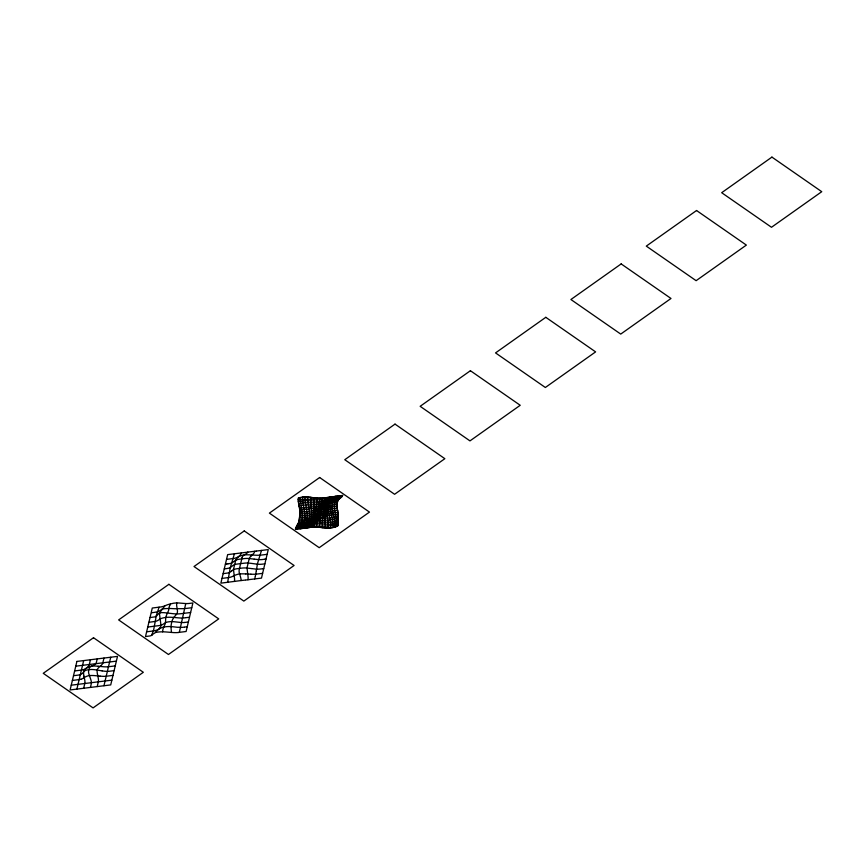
<?xml version="1.0" encoding="UTF-8"?>
<svg xmlns="http://www.w3.org/2000/svg" width="865" height="865" viewBox="0 0 865 865"><rect width="100%" height="100%" fill="white"/><g stroke="black" fill="none" stroke-linecap="round" stroke-linejoin="round"><path stroke-width="1.3" d="M299.625 516.394L299.766 510.036A31.702 22.22 -1.5 0 0 299.625 508.079A38.666 27.096 -1.5 0 0 299.377 506.749L298.566 503.214A41.834 29.324 -1.5 0 1 298.295 501.624A24.155 16.932 -1.5 0 1 298.198 499.721A18.057 12.661 -1.5 0 1 298.436 498.035L302.869 497.18A21.895 15.343 -1.5 0 1 304.956 497.018L307.691 497.072A39.995 28.037 -1.5 0 1 310.405 497.332L311.605 497.483M320.493 527.412L323.596 527.736A43.293 30.34 -1.5 0 0 325.51 527.888L328.257 527.953A23.085 16.176 -1.5 0 0 330.679 527.791L332.928 527.499A15.375 10.769 -1.5 0 0 334.236 527.25L334.96 527.066A8.834 6.196 -1.5 0 0 336.636 526.385L338.074 525.542L338.323 523.866A35.032 24.555 -1.5 0 0 338.356 522.049L338.118 514.253A36.179 25.355 -1.5 0 0 338.01 512.567A37.022 25.95 -1.5 0 0 337.772 511.247L337.036 507.755A42.18 29.561 -1.5 0 1 336.788 506.198A24.901 17.462 -1.5 0 1 336.723 504.306A18.252 12.791 -1.5 0 1 336.961 502.619A13.462 9.439 -1.5 0 1 337.48 501.138A9.764 6.844 -1.5 0 1 338.302 499.862L339.394 498.77A26.512 18.587 -1.5 0 1 339.858 498.391L341.21 497.278A8.931 6.26 -1.5 0 0 341.762 496.726L342.637 495.483L335.004 496.413M338.129 515.421L338.323 523.866A23.982 16.803 -1.5 0 1 338.074 525.542A9.245 6.477 -1.5 0 1 336.636 526.385L332.928 527.499A29.28 20.522 -1.5 0 1 330.679 527.791L328.257 527.953A23.063 16.165 -1.5 0 1 325.51 527.888L318.569 527.218A40.147 28.145 -1.5 0 0 316.309 527.044M297.83 524.147A34.178 23.95 -1.5 0 0 298.101 523.639L298.739 522.233A23.106 16.197 -1.5 0 0 299.204 520.708A28.134 19.722 -1.5 0 0 299.485 519.065A38.666 27.107 -1.5 0 0 299.582 517.973L299.766 510.718A41.79 29.291 -1.5 0 0 299.766 510.036L298.868 504.565M299.625 516.621L298.739 522.233A24.815 17.386 -1.5 0 1 298.101 523.639L296.619 526.298A25.831 18.1 -1.5 0 0 295.949 527.693L295.452 529.185L298.047 528.904M160.209 627.612A8.434 5.914 -1.5 0 0 160.966 625.146L159.484 613.955L160.274 611.966A8.055 5.644 -1.5 0 0 160.631 611.523L160.739 611.36A26.534 18.598 -1.5 0 0 161.052 610.895L164.977 605.77L166.231 605.251A17.322 12.142 -1.5 0 1 168.675 604.397L173.573 603.208A31.562 22.122 -1.5 0 1 174.438 603.11L175.93 602.981A14.132 9.904 -1.5 0 1 176.86 602.937L177.552 602.937A31.767 22.263 -1.5 0 1 180.461 603.132L185.748 603.565A18.143 12.716 -1.5 0 0 189.781 603.381L192.884 602.981L186.105 631.504L178.774 632.412M256.3 570.813L257.5 563.569L261.5 550.421M256.278 571.03L255.326 576.371M323.932 497.959L323.369 498.024A31.053 21.766 -1.5 0 1 322.504 498.121L320.05 498.262A22.89 16.046 -1.5 0 1 317.206 498.132A44.829 31.421 -1.5 0 1 315.228 497.937L307.691 497.072C307.518 506.685 315.098 525.423 301.528 528.547M298.803 504.284L298.436 498.035A10.358 7.266 -1.5 0 1 300.36 497.526L304.956 497.018A19.83 13.905 -1.5 0 1 307.691 497.083M310.795 497.375C309.843 507.387 316.114 521.584 305.756 528.028M180.277 627.222L177.693 627.298A52.624 36.892 -1.5 0 1 176.525 627.179L173.378 626.811A38.092 26.696 -1.5 0 0 171.065 626.606A19.819 13.894 -1.5 0 0 163.755 627.06A27.02 18.933 -1.5 0 0 162.577 631.839A24.577 17.224 -1.5 0 0 155.57 632.445A14.694 10.304 -1.5 0 1 157.581 630.174L158.198 629.677A23.723 16.63 -1.5 0 0 158.782 629.147A15.689 10.996 -1.5 0 0 159.949 627.893L160.166 627.59M338.129 515.194L336.723 504.306L338.302 499.862A11.915 8.347 -1.5 0 1 339.404 498.781L341.762 496.726A11.602 8.131 -1.5 0 0 342.627 495.483L328.43 497.397M325.51 527.888L324.872 518.221L325.413 505.679L329.273 497.289L332.301 496.856M336.647 526.396C338.539 516.102 328.376 502.414 340.302 495.71M304.956 497.018C304.61 507.387 312.103 520.092 302.382 528.461L299.787 528.731M322.461 527.628C322.169 517.432 323.11 507.106 327.024 497.57L329.273 497.289M334.96 527.066C336.582 516.719 325.694 502.749 338.02 495.98M328.257 527.953C328.841 517.594 322.58 505.355 331.49 496.975M300.36 497.526C300.09 506.987 307.486 524.558 295.452 529.185A25.885 18.143 -1.5 0 1 295.949 527.693L297.744 524.32M310.416 527.336L313.606 527.012A21.128 14.813 -1.5 0 1 316.309 527.044L319.315 527.293C320.126 517.519 321.456 505.917 325.608 497.743M332.928 527.499C334.636 517.086 323.64 503.354 335.815 496.294M302.577 497.213C302.296 507.593 309.454 520.114 300.079 528.699L297.755 528.937M330.679 527.791C332.019 517.411 322.515 503.83 333.922 496.586M169.681 605.576A27.734 19.441 -1.5 0 0 168.945 608.063L168.837 608.679A22.652 15.873 -1.5 0 0 168.632 610.398L166.513 615.134A22.349 15.667 -1.5 0 0 165.864 617.459A40.244 28.21 -1.5 0 0 165.658 619.156L165.539 621.611A29.14 20.425 -1.5 0 1 165.496 622.27L165.442 622.703A17.624 12.348 -1.5 0 1 164.631 625.146L163.766 627.071M328.149 497.429L322.504 498.121A18.9 13.245 -1.5 0 1 320.05 498.272L317.206 498.143L315.12 518.838L311.249 527.228L302.382 528.461M227.646 582.307L230.285 567.527L234.426 553.784M103.951 685.74L110.731 657.227M320.05 498.262L316.72 518.103L313.606 527.012A19.754 13.84 -1.5 0 0 311.249 527.228M185.748 603.565L179.336 632.347M159.052 607.187L156.781 614.15A30.762 21.56 -1.5 0 0 156.165 616.269A34.892 24.458 -1.5 0 0 155.938 617.718L153.635 629.969A25.053 17.559 -1.5 0 1 153.365 630.931A21.03 14.737 -1.5 0 1 152.997 631.839L152.456 633.061A29.475 20.663 -1.5 0 0 151.689 635.31A4.801 3.363 -1.5 0 1 149.959 635.948L145.504 636.554L152.283 608.03L160.998 606.927A15.267 10.694 -1.5 0 0 164.977 605.77M322.504 498.121L316.309 527.044L313.606 527.012M90.425 687.426L91.084 684.658A36.579 25.636 -1.5 0 0 91.214 684.053L91.29 683.631A13.981 9.796 -1.5 0 0 91.376 682.55L91.322 681.793A32.135 22.522 -1.5 0 0 90.511 678.722L88.879 673.932A19.668 13.786 -1.5 0 1 88.544 671.846A18.598 13.04 -1.5 0 1 88.835 669.705L89.3 668.191A5.168 3.622 -1.5 0 1 91.117 666.418L91.679 666.147A23.593 16.532 -1.5 0 1 92.512 665.801L94.296 665.001A5.017 3.514 -1.5 0 0 95.907 663.541L96.339 662.471A30.34 21.268 -1.5 0 0 96.545 661.682L97.204 658.914M76.888 689.113L83.667 660.59M83.656 688.27L84.608 684.312A27.323 19.149 -1.5 0 0 84.77 683.501L111.855 680.149M90.436 659.746L89.495 663.715A25.247 17.689 -1.5 0 1 89.29 664.493L75.774 666.18M103.962 658.07L103.032 662.028A25.247 17.689 -1.5 0 1 102.827 662.806L89.29 664.493M97.194 686.583L98.134 682.626A27.323 19.149 -1.5 0 0 98.307 681.825M254.721 578.945L255.283 576.566M184.699 622.465A14.856 10.412 -1.5 0 1 181.142 622.519L175.595 621.892A35.162 24.653 -1.5 0 0 173.303 621.665L171.843 621.611L171.259 624.433A40.266 28.221 -1.5 0 0 171.065 626.606A43.737 30.653 -1.5 0 0 171.108 628.704L171.486 632.434L172.222 632.488A25.15 17.635 -1.5 0 0 178.785 632.488M242.113 557.503L239.4 568.781A18.414 12.899 -1.5 0 0 239.205 572.403L240.492 576.901A27.853 19.517 -1.5 0 1 241.108 580.545L245.357 580.058M169.691 605.576L170.07 604.678A32.654 22.89 -1.5 0 1 170.394 603.986M237.67 557.536L239.237 556.098M251.207 555.849L252.775 554.422M87.106 667.596L86.154 668.31A12.078 8.466 -1.5 0 1 83.235 669.78M233.907 561.504L233.366 561.936A8.812 6.174 -1.5 0 1 231.712 562.985M231.723 570.943L232.188 570.576A9.688 6.79 -1.5 0 1 233.453 569.721A9.18 6.433 -1.5 0 1 236.837 568.759L239.778 568.348M231.571 571.073L231.106 571.441A8.812 6.174 -1.5 0 1 229.452 572.489A9.093 6.379 -1.5 0 1 226.522 573.192L224.695 573.452M234.058 561.374L234.447 561.071A9.688 6.79 -1.5 0 1 235.713 560.217A9.18 6.433 -1.5 0 1 239.097 559.244L244.763 558.53A18.608 13.051 -1.5 0 1 248.72 558.498L254.051 559.104M338.323 523.866C324.916 528.537 309.962 524.104 295.96 527.693M338.366 522.049L330.992 524.32L316.86 523.736L306.437 525.736L296.619 526.298M338.247 520.125L330.679 522.255L317.055 522.028L307.464 524.601L297.365 524.979M338.129 518.189L330.181 520.06L317.509 520.503L308.351 523.368L298.101 523.639M298.295 501.624L304.783 500.586L321.758 501.3L335.75 498.089L340.626 497.775M298.674 503.733L305.183 502.716L321.38 502.879L325.618 502.132L332.376 499.44L339.394 498.77M298.209 499.721C312.676 498.575 327.37 500.5 341.762 496.726M83.181 669.705L82.943 669.77A12.456 8.726 -1.5 0 1 81.397 670.083L74.639 670.937M80.921 679.209L80.683 679.274A12.456 8.726 -1.5 0 1 79.137 679.587L72.379 680.441M299.193 505.939L303.323 505.117L321.002 504.468L325.013 503.56L331.263 500.511L338.302 499.862M155.581 632.466L152.813 634.24A4.098 2.865 -1.5 0 1 151.689 635.31M338.118 516.34L329.727 517.897L319.953 518.503L309 521.973L298.739 522.233M299.625 508.09L320.623 506.047L324.462 505.019L330.462 501.797L337.48 501.138M333.111 496.726L334.733 496.456M233.269 558.52L226.533 559.385M228.749 577.539L222.013 578.393M299.766 510.036L320.245 507.636L324.007 506.555L329.965 503.3L336.961 502.619M308.773 527.585L307.951 527.715M310.135 527.38L309.043 527.542L312.968 521.044L313.725 517.875L314.049 497.797L317.206 498.143M307.68 527.747L306.859 527.866M305.475 528.072L304.642 528.18M84.77 683.501L71.254 685.199M241.065 580.545L220.878 583.151L227.657 554.627L256.137 551.091M265.998 559.093L264.744 559.255M263.749 568.597L262.625 568.738M184.699 627.071L187.229 626.747M324.213 497.926L324.764 497.851M188.365 622L185.542 622.346A30.599 21.441 -1.5 0 1 184.699 622.454M184.137 627.136L183.856 627.179A21.463 15.04 -1.5 0 1 180.244 627.46M226.814 563.958L227.938 563.818M226.673 563.98L225.397 564.131M228.079 563.807L228.782 563.71A9.093 6.379 -1.5 0 0 231.723 563.007M239.919 568.327L242.503 568.035A18.608 13.051 -1.5 0 1 246.46 568.002L251.791 568.608M224.413 573.484L223.138 573.646M151.71 612.712L153.689 612.474M256.418 551.059L268.258 549.589L261.49 578.101L245.941 580.004M267.134 554.335L261.781 555.006A29.497 20.674 -1.5 0 1 260.343 555.157A26.739 18.749 -1.5 0 1 255.413 555.189L250.331 554.898A27.572 19.322 -1.5 0 0 244.157 554.941A14.478 10.142 -1.5 0 0 238.794 556.595L237.821 557.06A14.824 10.391 -1.5 0 1 233.312 558.617M262.614 573.354L257.262 574.014A29.497 20.674 -1.5 0 1 255.824 574.176A26.739 18.749 -1.5 0 1 250.893 574.198M191.749 607.738L186.397 608.409A28.999 20.328 -1.5 0 1 184.948 608.56A28.88 20.241 -1.5 0 1 181.791 608.668L175.206 608.722A17.213 12.067 -1.5 0 1 174.189 608.701L172.027 608.582A39.952 28.004 -1.5 0 0 168.87 608.473M190.624 612.496L181.034 613.685A23.139 16.219 -1.5 0 1 176.698 613.923A37.833 26.523 -1.5 0 1 172.654 613.642L165.907 612.852A41.055 28.772 -1.5 0 0 163.95 612.658L161.539 612.615A4.963 3.482 -1.5 0 0 159.538 613.069A3.817 2.671 -1.5 0 0 158.598 613.62L156.673 615.88A3.817 2.671 -1.5 0 1 156.176 616.269M148.888 622.292L155.57 621.384A9.364 6.563 -1.5 0 0 158.576 620.01L159.268 619.578A16.132 11.31 -1.5 0 1 160.166 619.037M185.834 617.697L189.489 617.242M147.764 627.038L158.728 625.654A12.899 9.039 -1.5 0 0 160.998 625.157M146.628 631.796L152.262 631.093A28.621 20.068 -1.5 0 0 153.354 630.931M116.375 661.141L102.827 662.806M115.24 665.888L109.606 666.601A27.323 19.149 -1.5 0 1 108.46 666.72M73.514 675.695L77.461 675.208A34.049 23.863 -1.5 0 0 78.304 675.089L80.099 674.722A5.136 3.601 -1.5 0 0 82.294 673.457L82.694 673.057A23.917 16.759 -1.5 0 0 83.051 672.624L84.305 671.218A5.201 3.644 -1.5 0 1 86.922 670.007L87.971 669.813A31.281 21.928 -1.5 0 1 88.825 669.705L90.274 669.553A12.305 8.618 -1.5 0 1 91.528 669.488A25.885 18.143 -1.5 0 1 96.891 670.029L102.113 670.883M114.115 670.645L110.169 671.143A21.69 15.202 -1.5 0 1 107.174 671.391L105.346 671.283A32.621 22.868 -1.5 0 1 102.113 670.872M112.98 675.403L107.347 676.106A27.323 19.149 -1.5 0 1 106.2 676.225M325.889 497.71L327.024 497.57M185.261 617.772L184.699 617.837A22.49 15.765 -1.5 0 1 182.645 618.032A26.426 18.522 -1.5 0 1 178.06 617.826L173.822 617.448A21.387 14.986 -1.5 0 0 171.886 621.611M264.593 559.266L262.463 559.525A16.586 11.623 -1.5 0 1 258.765 559.601A24.566 17.224 -1.5 0 1 257.608 559.514L254.256 559.125M262.344 568.77L260.203 569.029A16.586 11.623 -1.5 0 1 256.505 569.105A24.566 17.224 -1.5 0 1 255.348 569.019L251.996 568.629M154.262 612.398L157.69 611.782A5.406 3.795 -1.5 0 0 158.738 611.339L159.095 611.133A16.511 11.569 -1.5 0 0 159.776 610.69L160.955 609.912A7.385 5.179 -1.5 0 1 162.123 609.328M150.023 617.534L154.478 616.94A4.412 3.092 -1.5 0 0 156.176 616.269M301.236 528.58L300.079 528.699M338.118 514.502C324.721 514.664 312.6 521.606 299.204 520.708M299.723 511.842C312.957 512.804 324.353 505.982 336.723 504.306M337.999 512.567C324.656 512.437 312.838 520.503 299.485 519.065M337.61 510.458C324.559 510.653 312.86 518.968 299.614 517.302M299.625 513.626C312.827 515.01 324.299 507.387 336.799 506.198M337.134 508.285C324.397 508.934 312.816 517.129 299.625 515.475M250.893 574.219L245.811 573.906M171.486 632.434L166.188 631.98A38.622 27.064 -1.5 0 0 162.652 631.828M98.113 666.223L102.34 666.634A26.069 18.273 -1.5 0 0 108.471 666.807M100.081 676.138L95.853 675.727A25.431 17.83 -1.5 0 0 89.409 675.554M319.315 527.293L320.104 527.369M312.016 497.537L313.638 497.743M97.486 674.57L98.123 677.533A26.069 18.273 -1.5 0 1 98.426 681.825M83.948 676.257L84.586 679.22A26.069 18.273 -1.5 0 1 84.889 683.512M251.185 555.838A14.413 10.099 -1.5 0 0 249.25 558.541L247.012 567.829L248.104 577.215A19.084 13.375 -1.5 0 1 247.952 579.777M237.648 557.525A14.413 10.099 -1.5 0 0 235.723 560.228L233.485 569.397L234.566 578.901A19.084 13.375 -1.5 0 1 234.415 581.464M241.238 552.951A11.169 7.828 -1.5 0 1 239.302 556.13M254.775 551.264A11.169 7.828 -1.5 0 1 252.84 554.454M264.874 563.839A28.815 20.198 -1.5 0 1 263.479 564.023L262.322 564.153A17.592 12.337 -1.5 0 1 259.511 564.315L258.797 564.272A23.874 16.738 -1.5 0 1 257.359 564.164A41.909 29.367 -1.5 0 1 255.326 563.926L251.239 563.375A32.037 22.458 -1.5 0 0 247.768 563.029A15.797 11.072 -1.5 0 0 244.579 563.137L237.518 564.012A24.598 17.246 -1.5 0 0 236.686 564.121L236.415 564.164A8.488 5.947 -1.5 0 0 234.437 564.64L234.231 564.726A5.612 3.925 -1.5 0 0 233.085 565.342L231.712 566.445A13.483 9.45 -1.5 0 1 230.317 567.548A5.709 4.001 -1.5 0 1 228.392 568.283L225.97 568.683A31.951 22.393 -1.5 0 1 224.273 568.889M247.833 552.021A9.71 6.812 -1.5 0 1 247.293 552.822L247.055 553.103A5.233 3.676 -1.5 0 1 246.449 553.622L244.881 554.573A18.37 12.878 -1.5 0 0 244.168 555.006L243.844 555.222A6.671 4.682 -1.5 0 0 242.135 557.514M239.637 573.96A27.572 19.322 -1.5 0 1 245.811 573.949M239.627 573.938A14.478 10.142 -1.5 0 0 234.274 575.603L233.301 576.068A14.824 10.391 -1.5 0 1 228.792 577.625M176.763 602.937A22.598 15.84 -1.5 0 0 176.903 607.1L177.238 609.187A29.064 20.371 -1.5 0 1 177.466 611.414L177.379 612.29A6.834 4.79 -1.5 0 1 177.076 613.242L176.709 613.901A19.992 14.013 -1.5 0 1 175.433 615.566L174.557 616.561A24.912 17.462 -1.5 0 0 173.822 617.448M153.375 630.985A14.846 10.402 -1.5 0 0 158.814 629.179L160.09 628.455A12.737 8.931 -1.5 0 1 163.734 627.017M162.036 609.133A16.046 11.245 -1.5 0 1 168.848 608.592M165.864 617.394A29.356 20.576 -1.5 0 1 173.822 617.469M160.079 618.94A12.575 8.812 -1.5 0 1 165.875 617.513M171.843 621.6A16.046 11.245 -1.5 0 0 169.691 621.73A23.128 16.208 -1.5 0 0 168.253 621.892L167.464 622.032A6.444 4.52 -1.5 0 0 165.431 622.692L164.058 623.589A10.402 7.288 -1.5 0 1 161.052 625.233M98.102 666.288A25.431 17.83 -1.5 0 0 91.668 666.05A9.883 6.931 -1.5 0 0 87.008 667.758L86.327 668.202A11.277 7.904 -1.5 0 0 83.537 671.705M97.064 670.018A11.277 7.904 -1.5 0 1 99.886 666.537L100.643 665.92A10.402 7.298 -1.5 0 0 102.924 662.828M97.572 674.559A25.431 17.83 -1.5 0 1 97.172 670.061M84.035 676.246A25.431 17.83 -1.5 0 1 83.635 671.737M106.211 676.311A26.069 18.273 -1.5 0 1 100.091 676.116M89.398 675.576A9.883 6.931 -1.5 0 0 84.748 677.273L83.894 677.814A12.078 8.466 -1.5 0 1 80.975 679.285M89.387 664.504A10.402 7.298 -1.5 0 1 87.17 667.639M76.899 661.433L70.119 689.946L110.72 684.907L117.499 656.384L76.899 661.433M93.507 637.721L43.25 673.316L93.074 707.894L143.32 672.289L93.507 637.721M168.88 584.318L118.635 619.913L168.448 654.491L218.704 618.886L168.88 584.318M244.265 530.915L194.009 566.521L243.833 601.088L294.089 565.483L244.265 530.915M319.65 477.512L269.393 513.118L319.207 547.686L369.463 512.091L319.65 477.512M395.024 424.11L344.778 459.715L394.591 494.283L444.848 458.688L395.024 424.11M470.409 370.717L420.152 406.312L469.976 440.891L520.222 405.285L470.409 370.717M545.793 317.314L495.537 352.909L545.35 387.488L595.607 351.882L545.793 317.314M621.167 263.912L570.911 299.517L620.735 334.085L670.991 298.479L621.167 263.912M696.552 210.509L646.296 246.114L696.12 280.682L746.365 245.087L696.552 210.509M771.926 157.106L721.68 192.711L771.494 227.279L821.75 191.684L771.926 157.106"/></g></svg>
